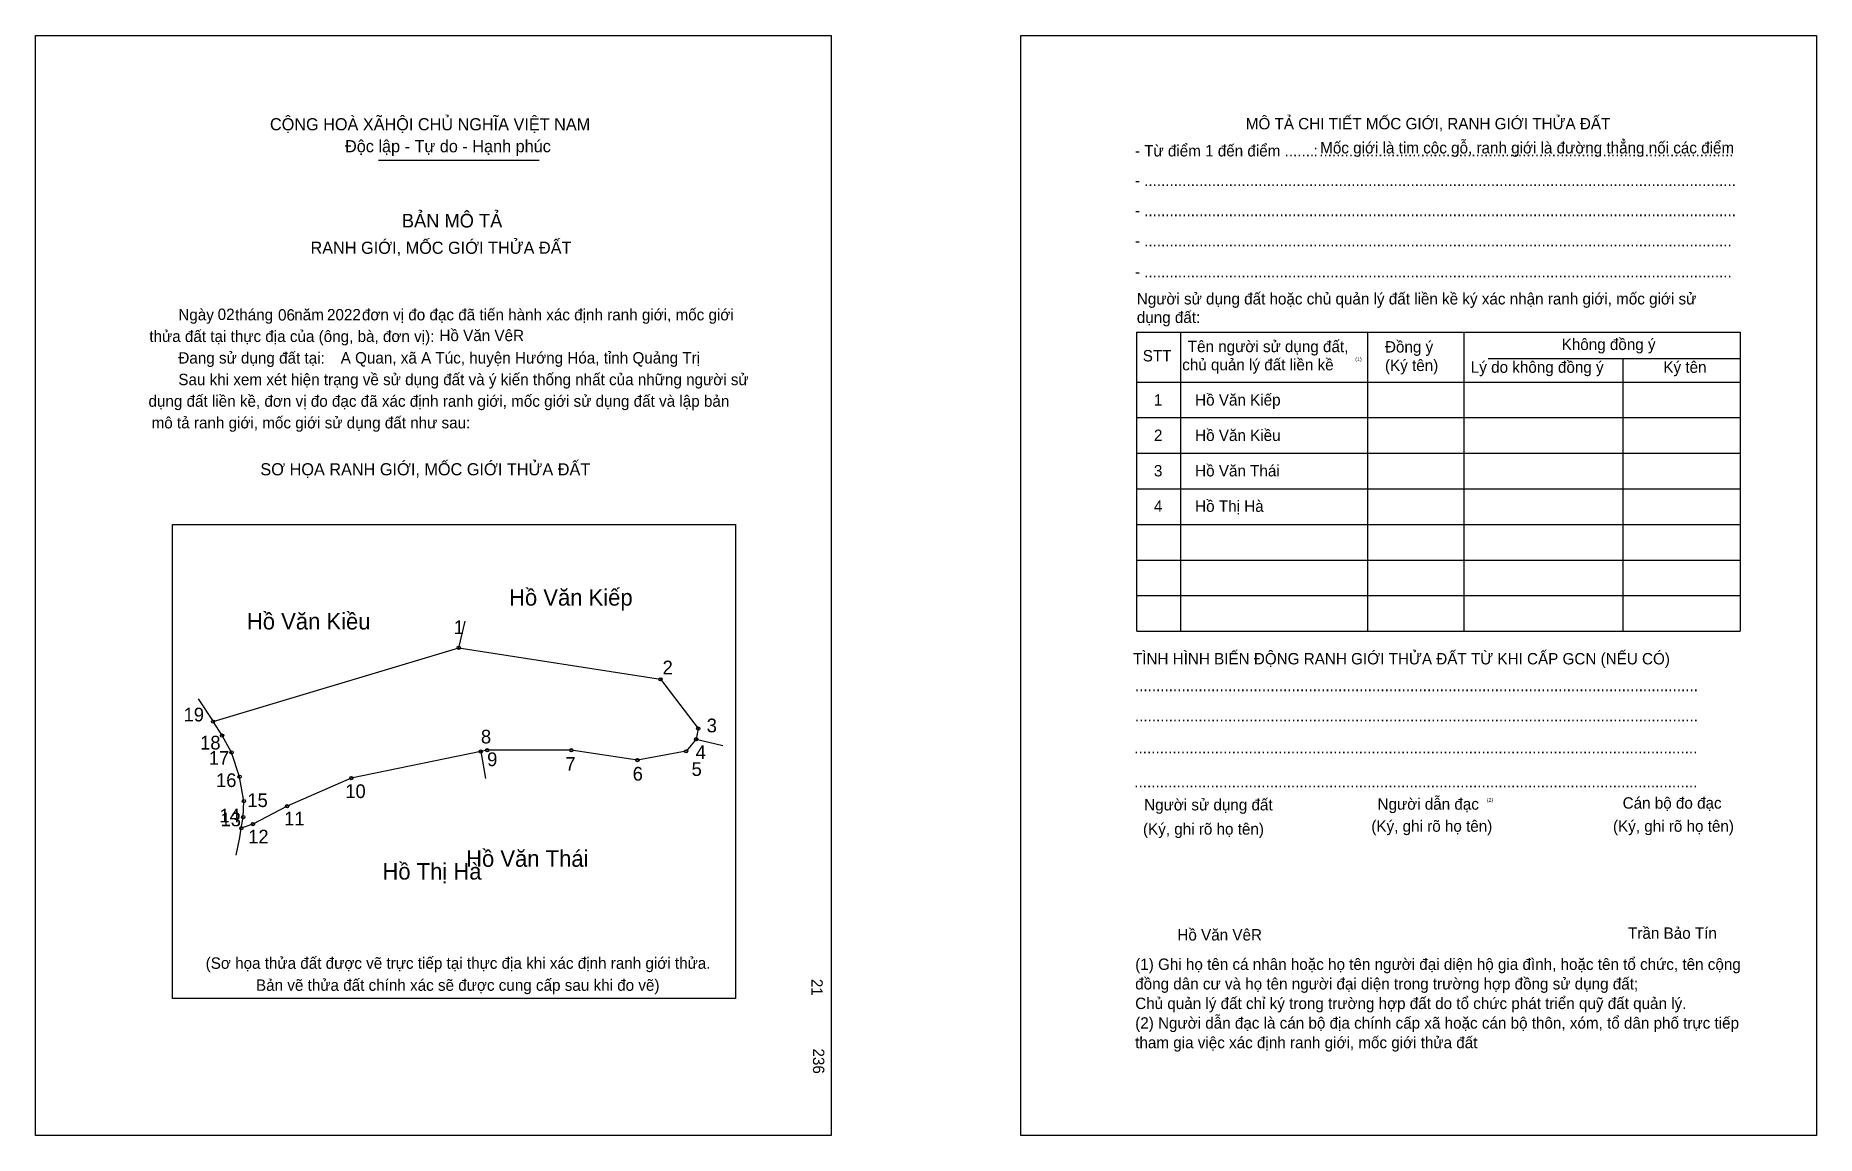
# Model space of a CAD drawing. Extents: x 547564 to 548311, y 1821057 to 1821519.
import ezdxf

# ---------------------------------------------------------------- set-up
doc = ezdxf.new("R2010")
doc.units = 0
for name, color, linetype in [('bmtKhungInTrang1', 7, 'Continuous'), ('bmtKhungInTrang2', 7, 'Continuous'), ('bmtNoiDung', 7, 'Continuous'), ('bmtTemplate', 7, 'Continuous'), ('CanhThua', 7, 'Continuous'), ('MocDinhThua', 7, 'Continuous'), ('RauThua', 7, 'Continuous'), ('SoHieuDinhThua', 7, 'Continuous'), ('TenChuLanCan', 7, 'Continuous')]:
    doc.layers.add(name, color=color, linetype=linetype)

msp = doc.modelspace()

# ---------------------------------------------------------------- linework, layer by layer
at = {"layer": 'bmtKhungInTrang1'}
msp.add_lwpolyline([(547564.27, 1821518.56), (547897.73, 1821518.56), (547897.73, 1821057.34), (547564.27, 1821057.34)], close=True, dxfattribs=at)
at = {"layer": 'bmtKhungInTrang2'}
msp.add_lwpolyline([(547977.25, 1821518.56), (548310.72, 1821518.56), (548310.72, 1821057.34), (547977.25, 1821057.34)], close=True, dxfattribs=at)
at = {"layer": 'bmtTemplate'}
for p, q in [((547707.97, 1821466.29), (547775.4, 1821466.29)), ((548044.15, 1821394.16), (548044.15, 1821268.78)), ((548122.59, 1821394.16), (548122.59, 1821268.78)), ((548162.95, 1821394.31), (548162.95, 1821268.78)), ((548278.79, 1821394.16), (548278.79, 1821268.78)), ((548173.19, 1821383.12), (548278.79, 1821383.12)), ((548025.86, 1821373.27), (548278.79, 1821373.27)), ((548025.86, 1821358.34), (548278.79, 1821358.34)), ((548025.86, 1821343.41), (548278.79, 1821343.41)), ((548025.86, 1821328.48), (548278.79, 1821328.48)), ((548025.86, 1821313.56), (548278.79, 1821313.56)), ((548025.86, 1821298.63), (548278.79, 1821298.63)), ((548025.86, 1821283.7), (548278.79, 1821283.7)), ((548025.86, 1821268.78), (548278.79, 1821268.78))]:
    msp.add_line(p, q, dxfattribs=at)
for points in [[(548025.7, 1821394.16), (548278.79, 1821394.16)], [(548025.7, 1821394.16), (548025.7, 1821268.78)], [(548229.56, 1821382.97), (548229.56, 1821268.78)]]:
    msp.add_lwpolyline(points, dxfattribs=at)
msp.add_lwpolyline([(547621.64, 1821114.79), (547621.64, 1821313.54), (547857.59, 1821313.54), (547857.59, 1821114.79)], close=True, dxfattribs=at)
at = {"layer": 'CanhThua'}
for p, q in [((547638.68, 1821230.85), (547741.63, 1821261.84)), ((547741.63, 1821261.84), (547826.17, 1821248.61)), ((547826.17, 1821248.61), (547842.03, 1821227.96)), ((547642.45, 1821225.01), (547638.68, 1821230.85)), ((547646.41, 1821217.95), (547642.45, 1821225.01)), ((547841.11, 1821223.47), (547836.95, 1821218.41)), ((547842.03, 1821227.96), (547841.11, 1821223.47)), ((547649.75, 1821207.73), (547646.41, 1821217.95)), ((547750.84, 1821218.31), (547696.61, 1821207.18)), ((547753.56, 1821218.87), (547750.84, 1821218.31)), ((547788.82, 1821218.86), (547753.56, 1821218.87)), ((547816.51, 1821214.74), (547788.82, 1821218.86)), ((547836.95, 1821218.41), (547816.51, 1821214.74)), ((547651.59, 1821197.53), (547649.75, 1821207.73)), ((547696.61, 1821207.18), (547669.7, 1821195.38)), ((547651.31, 1821190.84), (547651.59, 1821197.53)), ((547669.7, 1821195.38), (547655.33, 1821187.91)), ((547650.5, 1821186.16), (547651.31, 1821190.84)), ((547655.33, 1821187.91), (547650.5, 1821186.16))]:
    msp.add_line(p, q, dxfattribs=at)
at = {"layer": 'MocDinhThua'}
for centre in [(547741.63, 1821261.84), (547826.17, 1821248.61), (547638.68, 1821230.85), (547642.45, 1821225.01), (547841.11, 1821223.47), (547842.03, 1821227.96), (547646.41, 1821217.95), (547750.84, 1821218.31), (547753.56, 1821218.87), (547788.82, 1821218.86), (547816.51, 1821214.74), (547836.95, 1821218.41), (547649.75, 1821207.73), (547696.61, 1821207.18), (547651.59, 1821197.53), (547669.7, 1821195.38), (547650.5, 1821186.16), (547651.31, 1821190.84), (547655.33, 1821187.91)]:
    msp.add_circle(centre, 0.69, dxfattribs=at)
at = {"layer": 'RauThua'}
for p, q in [((547741.63, 1821261.84), (547744.39, 1821273.05)), ((547632.47, 1821240.46), (547638.68, 1821230.85)), ((547841.11, 1821223.47), (547852.29, 1821220.92)), ((547750.84, 1821218.31), (547752.82, 1821206.98)), ((547649.82, 1821182.23), (547650.5, 1821186.16)), ((547648.33, 1821174.9), (547649.82, 1821182.23))]:
    msp.add_line(p, q, dxfattribs=at)

# ---------------------------------------------------------------- texts
at = {"layer": 'bmtNoiDung'}
for s, height, p in [('02', 4.771, (547640.58, 1821399.3)), ('06', 4.771, (547665.88, 1821399.04)), ('2022', 4.771, (547686.41, 1821399.14)), ('Hồ Văn VêR', 4.771, (547733.54, 1821390.43)), ('A Quan, xã A Túc, huyện Hướng Hóa, tỉnh Quảng Trị', 4.7712, (547692.15, 1821381.05)), ('1', 4.77, (548033.04, 1821363.42)), ('Hồ Văn Kiếp ', 4.7712, (548050.31, 1821363.42)), ('2', 4.77, (548033.04, 1821348.56)), ('Hồ Văn Kiều ', 4.7712, (548050.31, 1821348.56)), ('3', 4.77, (548033.04, 1821333.7)), ('Hồ Văn Thái ', 4.7712, (548050.31, 1821333.7)), ('4', 4.77, (548033.04, 1821318.85)), ('Hồ Thị Hà ', 4.771, (548050.31, 1821318.85)), ('Hồ Văn VêR', 4.771, (548042.87, 1821139.08))]:
    msp.add_text(s, height=height, dxfattribs=at).set_placement(p)
for s, p in [('21', (547889.43, 1821122.99)), ('236', (547890.11, 1821093.8))]:
    msp.add_text(s, height=4.771, rotation=270, dxfattribs=at).set_placement(p)
at = {"layer": 'bmtTemplate'}
for s, height, p in [('CỘNG HOÀ XÃHỘI CHỦ NGHĨA VIỆT NAM', 5.0893, (547662.5, 1821478.84)), ('MÔ TẢ CHI TIẾT MỐC GIỚI, RANH GIỚI THỬA ĐẤT', 4.7694, (548071.54, 1821479.25)), ('Độc lập - Tự do - Hạnh phúc', 5.0893, (547693.97, 1821469.64)), ('- Từ điểm 1 đến điểm .......', 4.7694, (548025.05, 1821467.88)), (':', 4.77, (548099.98, 1821467.88)), ('Mốc giới là tim cộc gỗ, ranh giới là đường thẳng nối các điểm', 4.7694, (548102.73, 1821469.14)), ('..................................................................................................', 4.7694, (548102.33, 1821467.88)), ('- ............................................................................................................................................', 4.76943, (548025.05, 1821455.51)), ('BẢN MÔ TẢ', 5.725, (547717.79, 1821438.09)), ('- ............................................................................................................................................', 4.76943, (548025.05, 1821442.83)), ('RANH GIỚI, MỐC GIỚI THỬA ĐẤT', 5.0893, (547679.51, 1821427.05)), ('- ...........................................................................................................................................', 4.76943, (548025.05, 1821430.14)), ('- ...........................................................................................................................................', 4.76943, (548025.05, 1821417.15)), ('Người sử dụng đất hoặc chủ quản lý đất liền kề ký xác nhận ranh giới, mốc giới sử', 4.7694, (548025.86, 1821405.81)), ('Ngày     tháng     năm         đơn vị đo đạc đã tiến hành xác định ranh giới, mốc giới ', 4.7712, (547624.1, 1821399.14)), ('dụng đất:', 4.769, (548025.86, 1821398.05)), ('thửa đất tại thực địa của (ông, bà, đơn vị):', 4.7712, (547611.94, 1821390.08)), ('STT', 4.769, (548028.35, 1821381.93)), ('Tên người sử dụng đất,', 4.7694, (548047.23, 1821385.81)), ('Đồng ý', 4.769, (548129.89, 1821385.66)), ('Không đồng ý', 4.7694, (548203.95, 1821386.7)), ('Đang sử dụng đất tại:', 4.7712, (547624.1, 1821381.02)), ('chủ quản lý đất liền kề', 4.7694, (548044.89, 1821378.18)), ('(1)', 1.59, (548117.43, 1821382.1)), ('(Ký tên)', 4.769, (548129.89, 1821377.9)), ('Lý do không đồng ý', 4.7694, (548165.87, 1821377.15)), ('Ký tên', 4.769, (548246.58, 1821377.15)), ('Sau khi xem xét hiện trạng về sử dụng đất và ý kiến thống nhất của những người sử ', 4.7712, (547624.1, 1821371.96)), ('dụng đất liền kề, đơn vị đo đạc đã xác định ranh giới, mốc giới sử dụng đất và lập bản', 4.7712, (547611.58, 1821362.9)), ('mô tả ranh giới, mốc giới sử dụng đất như sau:', 4.7712, (547612.89, 1821353.84)), ('SƠ HỌA RANH GIỚI, MỐC GIỚI THỬA ĐẤT', 5.0893, (547658.48, 1821334.15)), ('TÌNH HÌNH BIẾN ĐỘNG RANH GIỚI THỬA ĐẤT TỪ KHI CẤP GCN (NẾU CÓ)', 4.7694, (548024.25, 1821254.86)), ('.....................................................................................................................................', 4.77658, (548025.05, 1821243.63)), ('.....................................................................................................................................', 4.77658, (548025.05, 1821230.95)), ('.....................................................................................................................................', 4.77658, (548024.81, 1821217.51)), ('.....................................................................................................................................', 4.77658, (548024.81, 1821203.33)), ('Người sử dụng đất', 4.7694, (548028.94, 1821193.63)), ('Người dẫn đạc', 4.7694, (548126.77, 1821193.93)), ('(2)', 1.59, (548172.57, 1821197.22)), ('Cán bộ đo đạc', 4.7694, (548229.51, 1821194.38)), ('(Ký, ghi rõ họ tên)', 4.7694, (548028.45, 1821183.48)), ('(Ký, ghi rõ họ tên)', 4.7694, (548124.17, 1821184.68)), ('(Ký, ghi rõ họ tên)', 4.7694, (548225.46, 1821184.68)), ('Trần Bảo Tín', 4.7694, (548231.78, 1821139.79)), ('(Sơ họa thửa đất được vẽ trực tiếp tại thực địa khi xác định ranh giới thửa.', 4.7712, (547635.56, 1821127.21)), ('(1) Ghi họ tên cá nhân hoặc họ tên người đại diện hộ gia đình, hoặc tên tổ chức, tên cộng', 4.7694, (548025.19, 1821126.75)), ('Bản vẽ thửa đất chính xác sẽ được cung cấp sau khi đo vẽ)', 4.7712, (547656.65, 1821117.98)), ('đồng dân cư và họ tên người đại diện trong trường hợp đồng sử dụng đất;', 4.7694, (548025.19, 1821118.54)), ('Chủ quản lý đất chỉ ký trong trường hợp đất do tổ chức phát triển quỹ đất quản lý.', 4.7694, (548025.19, 1821110.33)), ('(2) Người dẫn đạc là cán bộ địa chính cấp xã hoặc cán bộ thôn, xóm, tổ dân phố trực tiếp', 4.7694, (548025.19, 1821102.12)), ('tham gia việc xác định ranh giới, mốc giới thửa đất', 4.7694, (548025.19, 1821093.91))]:
    msp.add_text(s, height=height, dxfattribs=at).set_placement(p)
at = {"layer": 'SoHieuDinhThua'}
for s, p in [('1', (547739.54, 1821267.57)), ('2', (547827.08, 1821250.68)), ('19', (547626.3, 1821230.95)), ('3', (547845.58, 1821226.38)), ('18', (547633.23, 1821219.17)), ('8', (547750.93, 1821221.71)), ('17', (547636.86, 1821212.77)), ('9', (547753.54, 1821212.2)), ('7', (547786.34, 1821210.25)), ('4', (547840.93, 1821215.15)), ('16', (547639.89, 1821203.44)), ('6', (547814.54, 1821206.12)), ('5', (547839.24, 1821208.1)), ('15', (547653.03, 1821195.04)), ('10', (547694.08, 1821198.82)), ('14', (547641.32, 1821188.58)), ('13', (547641.8, 1821186.98)), ('11', (547668.45, 1821187.32)), ('12', (547653.38, 1821179.77))]:
    msp.add_text(s, height=5.75, dxfattribs=at).set_placement(p)
at = {"layer": 'TenChuLanCan'}
for s, p in [('Hồ Văn Kiếp', (547762.72, 1821279.51)), ('Hồ Văn Kiều', (547652.83, 1821269.51)), ('Hồ Văn Thái', (547744.72, 1821169.99)), ('Hồ Thị Hà', (547709.64, 1821164.62))]:
    msp.add_text(s, height=6.9, dxfattribs=at).set_placement(p)

doc.saveas('drawing.dxf')
